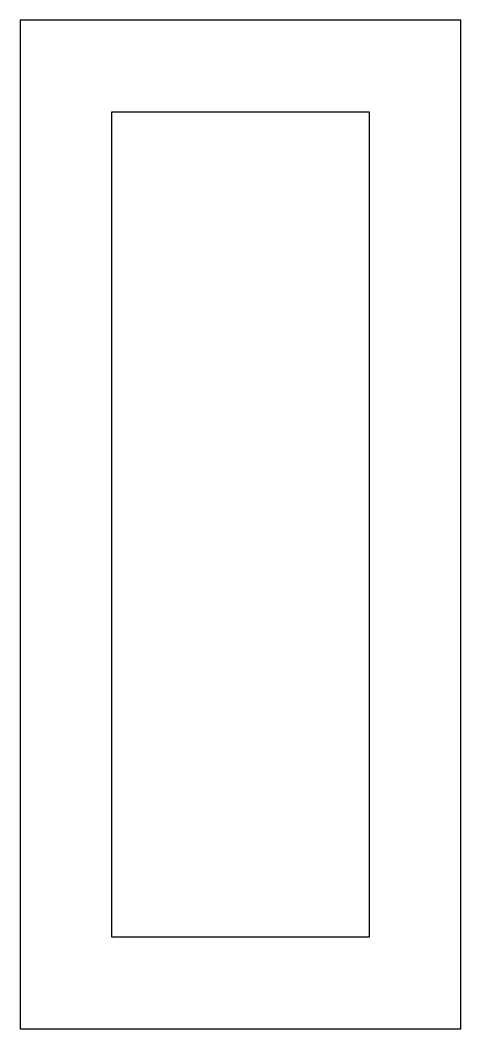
# Model space of a CAD drawing. Header units: millimetres. Extents: x -48 to 48, y -160 to 60.
import ezdxf

# ---------------------------------------------------------------- set-up
doc = ezdxf.new("R2010")
doc.units = ezdxf.units.MM
doc.layers.get('0').update_dxf_attribs({"linetype": 'CONTINUOUS'})

msp = doc.modelspace()

# ---------------------------------------------------------------- linework, layer by layer
for points in [[(48, 60), (-48, 60), (-48, -160), (48, -160)], [(28, 40), (28, -140), (-28, -140), (-28, 40)]]:
    msp.add_lwpolyline(points, close=True)

doc.saveas('drawing.dxf')
